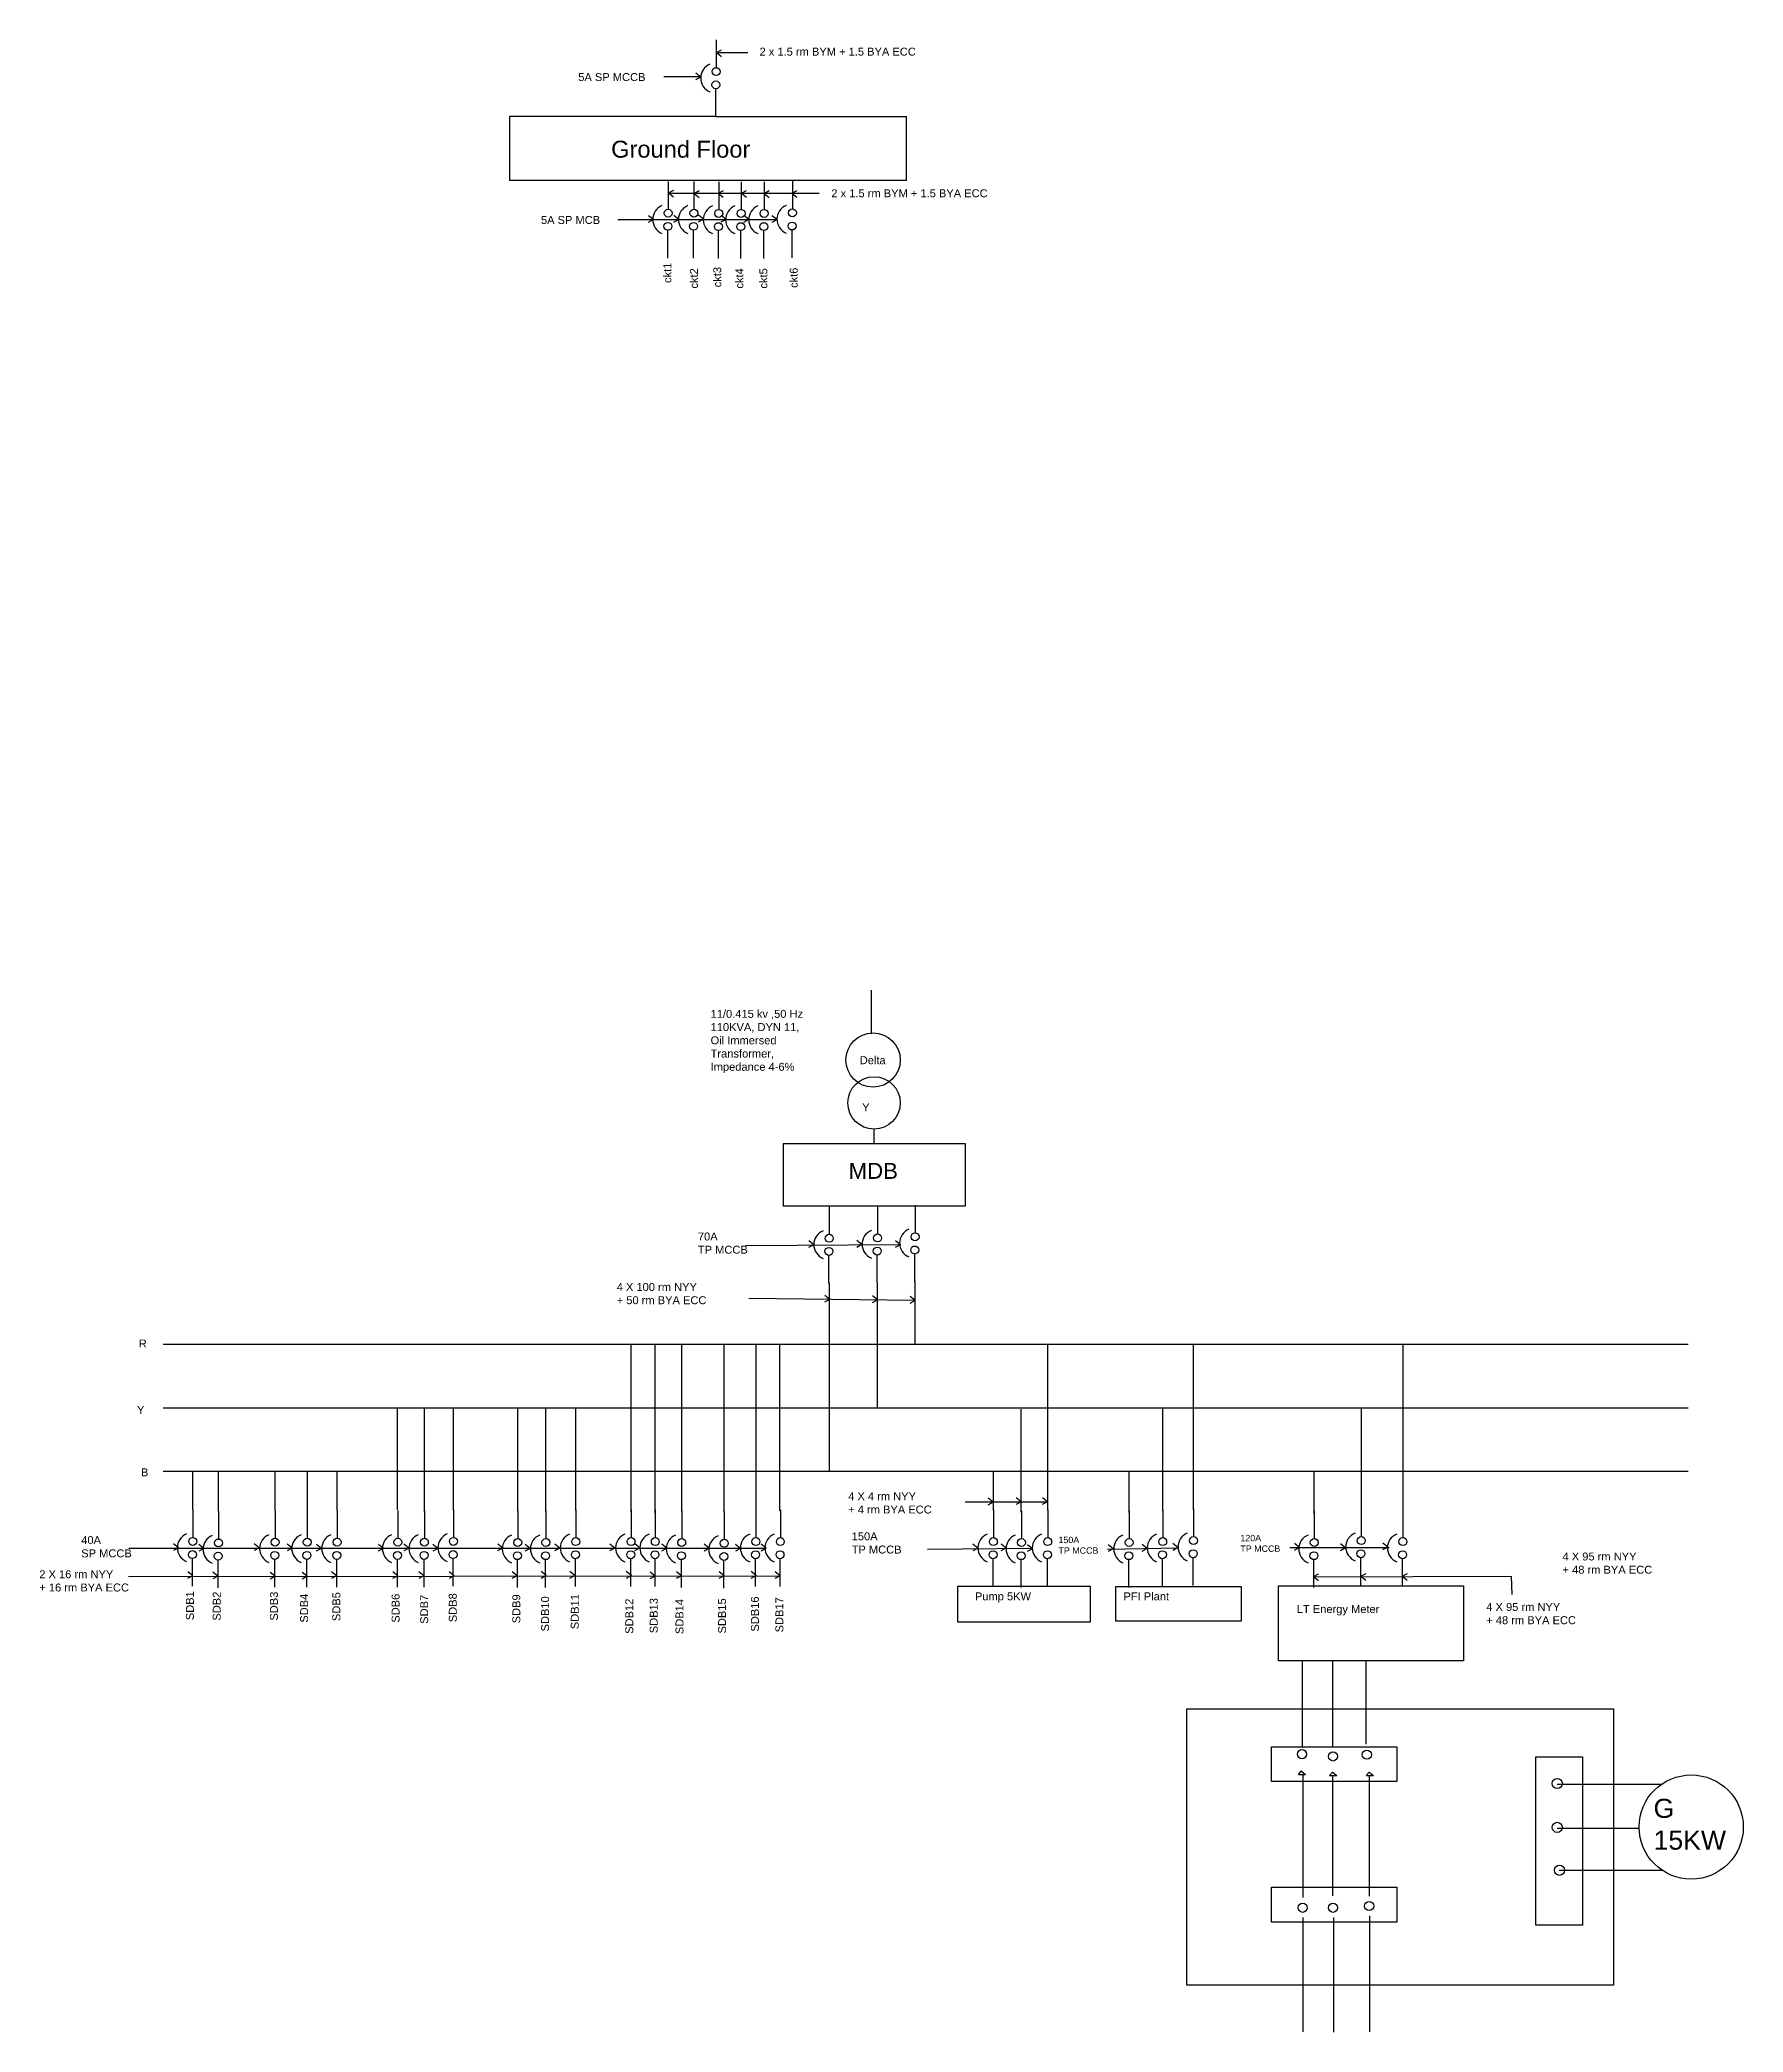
# Model space of a CAD drawing. Header units: inches. Extents: x -29 to 166, y -386 to 32.
# Drawn here: x -27.2 to 80, y -303.1 to -177.6 of the extents above; entities that cross this region are included whole.
import ezdxf

# ---------------------------------------------------------------- set-up
doc = ezdxf.new("R2010")
doc.units = ezdxf.units.IN
doc.header["$MEASUREMENT"] = 0
doc.layers.add('SB', color=10, linetype='Continuous')
doc.layers.add('Text', color=100, linetype='Continuous')
doc.styles.get("Standard").update_dxf_attribs({"font": 'swisse.ttf', "height": 0.5})

# ---------------------------------------------------------------- blocks, each defined once
blk = doc.blocks.new('bccb')
at = {"layer": 'SB'}
for p, q in [((0, 0), (0, -1.75)), ((-0.02, -4.83), (-0.02, -3.08))]:
    blk.add_line(p, q, dxfattribs=at)
for centre in [(0, -2), (-0.02, -2.83)]:
    blk.add_circle(centre, 0.25, dxfattribs=at)
blk.add_arc((-0.03, -2.4), 0.943, 112.4231, 247.5769, dxfattribs=at)
blk = doc.blocks.new('Arrow')
at = {"layer": 'SB'}
for q in [(-0.65, -0.36), (-0.63, 0.5)]:
    blk.add_line((0, 0), q, dxfattribs=at)
blk = doc.blocks.new('A$C0CAC1A01')
at = {"layer": 'SB', "xscale": 0.5, "yscale": 0.5, "zscale": 0.5}
blk.add_blockref('Arrow', (0.33, 0.18), dxfattribs=at)

msp = doc.modelspace()

# ---------------------------------------------------------------- linework, layer by layer
at = {"layer": 'SB'}
for p, q in [((15.39, -178.42), (17.37, -178.42)), ((12.08, -179.93), (14.43, -179.93)), ((15.36, -182.45), (2.36, -182.45)), ((2.36, -182.45), (2.36, -186.45)), ((15.36, -182.45), (27.36, -182.45)), ((27.36, -186.45), (27.36, -182.45)), ((2.36, -186.45), (27.36, -186.45)), ((12.36, -187.28), (21.86, -187.28)), ((9.2, -188.93), (19.22, -188.93)), ((25.15, -240.2), (25.15, -237.45)), ((31.07, -247.14), (19.6, -247.14)), ((19.6, -247.14), (19.6, -251.09)), ((25.33, -247.14), (25.33, -246.21)), ((31.07, -251.03), (31.07, -247.14)), ((19.66, -251.03), (31.07, -251.03)), ((17.22, -253.53), (26.95, -253.47)), ((22.49, -255.88), (22.49, -267.74)), ((25.51, -255.88), (25.51, -263.74)), ((27.88, -255.77), (27.88, -259.74)), ((17.43, -256.86), (27.89, -256.99)), ((-19.44, -259.75), (76.56, -259.75)), ((10.02, -270.31), (10.02, -259.77)), ((11.55, -270.4), (11.55, -259.74)), ((13.22, -270.28), (13.22, -259.74)), ((15.88, -270.34), (15.88, -259.77)), ((17.89, -270.31), (17.89, -259.74)), ((19.38, -270.25), (19.38, -259.74)), ((36.26, -270.21), (36.26, -259.79)), ((45.43, -270.18), (45.43, -259.75)), ((58.62, -270.35), (58.62, -259.76)), ((-19.44, -263.75), (76.56, -263.75)), ((-4.67, -270.18), (-4.67, -263.75)), ((-2.99, -270.32), (-2.99, -263.75)), ((-1.16, -270.2), (-1.16, -263.73)), ((2.89, -270.26), (2.89, -263.74)), ((4.66, -270.28), (4.66, -263.77)), ((6.55, -270.23), (6.55, -263.76)), ((34.59, -270.34), (34.59, -263.84)), ((43.49, -270.25), (43.49, -263.77)), ((56, -270.25), (56, -263.76)), ((-19.44, -267.75), (76.56, -267.75)), ((-17.57, -270.17), (-17.57, -267.76)), ((-15.95, -270.27), (-15.95, -267.76)), ((-12.39, -270.22), (-12.39, -267.75)), ((-10.34, -270.23), (-10.34, -267.76)), ((-8.48, -270.23), (-8.48, -267.76)), ((32.84, -270.23), (32.84, -267.78)), ((41.38, -270.35), (41.38, -267.76)), ((53.02, -270.43), (53.02, -267.75)), ((31.05, -269.68), (36.21, -269.68)), ((-21.6, -272.59), (18.5, -272.59)), ((28.69, -272.65), (35.26, -272.6)), ((40.01, -272.65), (44.49, -272.57)), ((51.49, -272.56), (57.74, -272.56)), ((-21.62, -274.38), (19.32, -274.33)), ((53.04, -274.4), (65.43, -274.36)), ((65.43, -274.36), (65.47, -275.52)), ((52.26, -279.68), (52.26, -285.13)), ((54.17, -279.68), (54.17, -285.08)), ((56.28, -279.68), (56.28, -284.93)), ((52.21, -286.62), (52.01, -286.84)), ((52.03, -286.84), (52.47, -286.84)), ((52.2, -286.62), (52.48, -286.84)), ((52.31, -286.83), (52.31, -294.59)), ((54.18, -286.7), (53.99, -286.92)), ((54, -286.92), (54.45, -286.92)), ((54.17, -286.7), (54.45, -286.92)), ((54.17, -286.94), (54.17, -294.48)), ((56.49, -286.7), (56.3, -286.92)), ((56.31, -286.92), (56.76, -286.92)), ((56.48, -286.94), (56.48, -294.52)), ((56.49, -286.7), (56.76, -286.92)), ((68.32, -287.46), (74.9, -287.46)), ((68.32, -290.22), (73.48, -290.22)), ((68.45, -292.88), (74.94, -292.88)), ((52.32, -295.86), (52.32, -303.05)), ((54.25, -295.86), (54.25, -303.07)), ((56.5, -295.75), (56.5, -303.05))]:
    msp.add_line(p, q, dxfattribs=at)
for points in [[(30.6, -275), (38.92, -275), (38.92, -277.25), (30.6, -277.25)], [(40.55, -275.01), (48.44, -275.01), (48.44, -277.2), (40.55, -277.2)], [(50.79, -274.96), (62.42, -274.96), (62.42, -279.69), (50.79, -279.69)], [(45.02, -282.71), (71.86, -282.71), (71.86, -300.11), (45.02, -300.11)], [(50.35, -285.1), (58.24, -285.1), (58.24, -287.3), (50.35, -287.3)], [(66.98, -285.74), (69.92, -285.74), (69.92, -296.33), (66.98, -296.33)], [(50.35, -293.95), (58.24, -293.95), (58.24, -296.15), (50.35, -296.15)]]:
    msp.add_lwpolyline(points, close=True, dxfattribs=at)
for centre, radius in [((25.26, -241.86), 1.71), ((25.32, -244.56), 1.65), ((52.26, -285.57), 0.289), ((54.21, -285.71), 0.289), ((56.34, -285.6), 0.289), ((68.33, -287.42), 0.319), ((76.76, -290.16), 3.28), ((68.33, -290.18), 0.319), ((68.47, -292.88), 0.319), ((52.3, -295.24), 0.289), ((54.21, -295.24), 0.289), ((56.49, -295.13), 0.289)]:
    msp.add_circle(centre, radius, dxfattribs=at)

# ---------------------------------------------------------------- block references
for name, p in [('bccb', (15.38, -177.62)), ('bccb', (12.36, -186.53)), ('bccb', (13.98, -186.53)), ('bccb', (15.54, -186.55)), ('bccb', (16.95, -186.55)), ('bccb', (18.4, -186.55)), ('bccb', (20.18, -186.51)), ('bccb', (22.5, -251.08)), ('bccb', (25.54, -251.06)), ('bccb', (27.9, -250.99)), ('A$C0CAC1A01', (21.19, -253.67)), ('A$C0CAC1A01', (24.23, -253.66)), ('A$C0CAC1A01', (26.65, -253.67)), ('A$C0CAC1A01', (22.2, -257.11)), ('A$C0CAC1A01', (25.2, -257.14)), ('A$C0CAC1A01', (27.57, -257.18)), ('A$C0CAC1A01', (32.48, -269.88)), ('A$C0CAC1A01', (34.26, -269.85)), ('A$C0CAC1A01', (35.9, -269.85)), ('bccb', (-17.57, -270.17)), ('bccb', (-15.95, -270.27)), ('bccb', (-12.39, -270.22)), ('bccb', (-10.36, -270.22)), ('bccb', (-8.48, -270.22)), ('bccb', (-4.66, -270.22)), ('bccb', (-2.99, -270.22)), ('bccb', (-1.16, -270.17)), ('bccb', (2.89, -270.24)), ('bccb', (4.66, -270.24)), ('bccb', (6.54, -270.18)), ('bccb', (10.02, -270.18)), ('bccb', (11.55, -270.18)), ('bccb', (13.21, -270.24)), ('bccb', (15.89, -270.29)), ('bccb', (17.88, -270.18)), ('bccb', (19.42, -270.18)), ('bccb', (32.83, -270.18)), ('bccb', (34.6, -270.24)), ('bccb', (36.25, -270.18)), ('bccb', (41.38, -270.24)), ('bccb', (43.49, -270.18)), ('bccb', (45.43, -270.12)), ('bccb', (53.03, -270.24)), ('bccb', (55.99, -270.12)), ('bccb', (58.61, -270.18)), ('A$C0CAC1A01', (-18.79, -272.75)), ('A$C0CAC1A01', (-17.2, -272.79)), ('A$C0CAC1A01', (-13.71, -272.75)), ('A$C0CAC1A01', (-11.64, -272.77)), ('A$C0CAC1A01', (-9.8, -272.79)), ('A$C0CAC1A01', (-5.9, -272.79)), ('A$C0CAC1A01', (-4.29, -272.77)), ('A$C0CAC1A01', (-2.47, -272.79)), ('A$C0CAC1A01', (1.62, -272.77)), ('A$C0CAC1A01', (3.34, -272.79)), ('A$C0CAC1A01', (5.2, -272.77)), ('A$C0CAC1A01', (8.67, -272.77)), ('A$C0CAC1A01', (10.24, -272.76)), ('A$C0CAC1A01', (11.94, -272.78)), ('A$C0CAC1A01', (14.62, -272.78)), ('A$C0CAC1A01', (16.59, -272.79)), ('A$C0CAC1A01', (18.2, -272.78)), ('A$C0CAC1A01', (31.53, -272.77)), ('A$C0CAC1A01', (33.3, -272.77)), ('A$C0CAC1A01', (34.96, -272.81)), ('A$C0CAC1A01', (40.05, -272.81)), ('A$C0CAC1A01', (42.18, -272.8)), ('A$C0CAC1A01', (44.12, -272.74)), ('A$C0CAC1A01', (51.77, -272.74)), ('A$C0CAC1A01', (54.67, -272.76)), ('A$C0CAC1A01', (57.33, -272.71)), ('A$C0CAC1A01', (-17.9, -274.51)), ('A$C0CAC1A01', (-16.32, -274.53)), ('A$C0CAC1A01', (-12.71, -274.55)), ('A$C0CAC1A01', (-10.69, -274.55)), ('A$C0CAC1A01', (-8.85, -274.51)), ('A$C0CAC1A01', (-4.99, -274.51)), ('A$C0CAC1A01', (-3.35, -274.51)), ('A$C0CAC1A01', (-1.44, -274.51)), ('A$C0CAC1A01', (2.52, -274.51)), ('A$C0CAC1A01', (4.35, -274.5)), ('A$C0CAC1A01', (6.15, -274.5)), ('A$C0CAC1A01', (9.71, -274.5)), ('A$C0CAC1A01', (11.21, -274.53)), ('A$C0CAC1A01', (12.86, -274.51)), ('A$C0CAC1A01', (15.55, -274.51)), ('A$C0CAC1A01', (17.56, -274.5)), ('A$C0CAC1A01', (19.07, -274.51))]:
    msp.add_blockref(name, p, dxfattribs=at)
at = {"layer": 'SB', "xscale": 0.5, "yscale": 0.5, "zscale": 0.5, "rotation": 180}
for p in [(15.4, -178.42), (12.38, -187.26), (13.99, -187.29), (15.51, -187.28), (16.97, -187.28), (18.4, -187.29), (20.15, -187.28)]:
    msp.add_blockref('Arrow', p, dxfattribs=at)
at = {"layer": 'SB', "xscale": 0.5, "yscale": 0.5, "zscale": 0.5}
for p in [(14.41, -179.96), (11.43, -188.94), (13.02, -188.93), (14.58, -188.91), (16, -188.92), (17.43, -188.93), (19.21, -188.94)]:
    msp.add_blockref('Arrow', p, dxfattribs=at)
at = {"layer": 'SB', "rotation": 180}
for p in [(53.31, -274.21), (56.3, -274.19), (58.9, -274.19)]:
    msp.add_blockref('A$C0CAC1A01', p, dxfattribs=at)

# ---------------------------------------------------------------- texts
at = {"layer": 'Text', "attachment_point": 1}
for s, insert, char_height, width in [('2 x 1.5 rm BYM + 1.5 BYA ECC', (18.11, -178.11), 0.5, 11.8692), ('5A SP MCCB', (6.7, -179.71), 0.5, 8.0843), ('Ground Floor', (8.77, -183.97), 1.0646, 22.9847), ('2 x 1.5 rm BYM + 1.5 BYA ECC', (22.63, -187.03), 0.5, 11.8692), ('5A SP MCB', (4.35, -188.71), 0.5, 8.0843), ('11/0.415 kv ,50 Hz\\P110KVA, DYN 11,\\POil Immersed \\PTransformer,\\PImpedance 4-6%', (15.03, -238.7), 0.5, 10.9936), ('Delta', (24.42, -241.62), 0.5, 6.5277), ('Y', (24.57, -244.59), 0.5, 6.5277), ('MDB', (23.72, -248.34), 1, 13.0555), ('70A\\PTP MCCB', (14.23, -252.72), 0.5, 10.9936), ('4 X 100 rm NYY\\P+ 50 rm BYA ECC', (9.12, -255.9), 0.5, 10.9936), ('R', (-20.97, -259.46), 0.5, 6.5277), ('Y', (-21.08, -263.64), 0.5, 6.5277), ('B', (-20.83, -267.57), 0.5, 6.5277), ('4 X 4 rm NYY\\P+ 4 rm BYA ECC', (23.69, -269.08), 0.5, 10.9936), ('40A\\PSP MCCB', (-24.59, -271.84), 0.5, 10.9936), ('150A\\PTP MCCB', (23.91, -271.6), 0.5, 10.9936), ('150A\\PTP MCCB', (36.93, -271.88), 0.4, 8.8057), ('120A\\PTP MCCB', (48.38, -271.76), 0.4, 8.8057), ('4 X 95 rm NYY\\P+ 48 rm BYA ECC', (68.66, -272.87), 0.5, 10.9936), ('2 X 16 rm NYY\\P+ 16 rm BYA ECC', (-27.23, -273.99), 0.5, 10.9936), ('Pump 5KW', (31.67, -275.38), 0.5, 5.5768), ('PFI Plant ', (41.02, -275.38), 0.5, 6.7403), ('LT Energy Meter', (51.93, -276.18), 0.5, 9.2278), ('4 X 95 rm NYY\\P+ 48 rm BYA ECC', (63.86, -276.05), 0.5, 10.9936), ('G\\P15KW', (74.39, -288.38), 1.2, 10.3512)]:
    msp.add_mtext(s, dxfattribs=dict(at, insert=insert, char_height=char_height, width=width))
at = {"layer": 'Text', "char_height": 0.5, "attachment_point": 1, "rotation": 90}
for s, insert, width in [('ckt1', (12.06, -192.93), 6.5277), ('ckt2', (13.73, -193.28), 6.5277), ('ckt3', (15.2, -193.2), 6.5277), ('ckt4', (16.59, -193.28), 6.5277), ('ckt5', (18.1, -193.28), 6.5277), ('ckt6', (20.01, -193.24), 6.5277), ('SDB1', (-18, -277.13), 10.9936), ('\\pt4.5;SDB2', (-16.31, -277.16), 10.9936), ('SDB3', (-12.71, -277.16), 10.9936), ('SDB4', (-10.81, -277.29), 10.9936), ('SDB5', (-8.78, -277.19), 10.9936), ('SDB6', (-5.05, -277.29), 10.9936), ('SDB7', (-3.25, -277.36), 10.9936), ('SDB8', (-1.45, -277.26), 10.9936), ('SDB9', (2.55, -277.33), 10.9936), ('SDB10', (4.36, -277.84), 10.9936), ('SDB11', (6.23, -277.7), 10.9936), ('SDB12', (9.66, -277.99), 10.9936), ('SDB13', (11.2, -277.95), 10.9936), ('SDB14', (12.82, -278.01), 10.9936), ('SDB15', (15.5, -277.97), 10.9936), ('SDB16', (17.57, -277.85), 10.9936), ('SDB17', (19.11, -277.9), 10.9936)]:
    msp.add_mtext(s, dxfattribs=dict(at, insert=insert, width=width))

doc.saveas('drawing.dxf')
